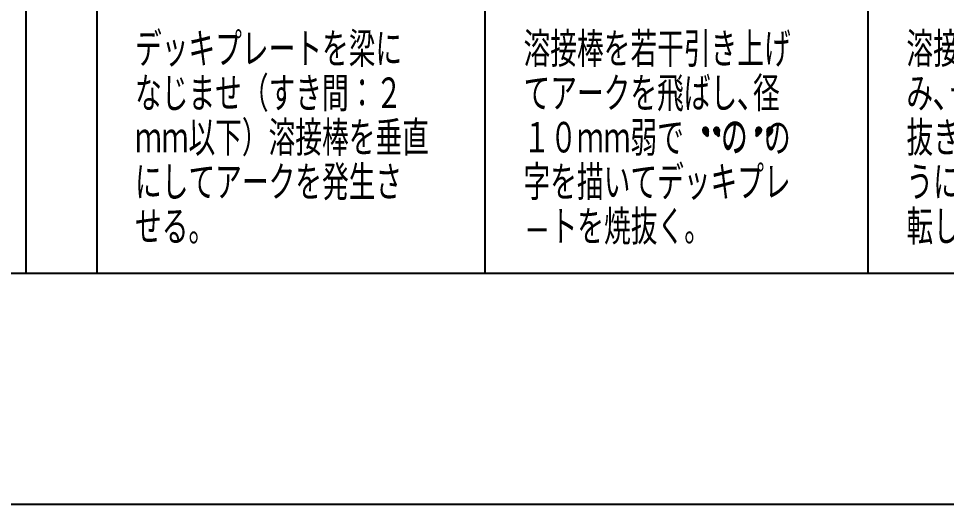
# Model space of a CAD drawing. Extents: x 4 to 588, y 3 to 416.
# Drawn here: x 148.9 to 229.1, y 5.8 to 47.8 of the extents above; entities that cross this region are included whole.
import ezdxf

# ---------------------------------------------------------------- set-up
doc = ezdxf.new("R2010")
doc.units = 0
doc.header["$LTSCALE"] = 0.5
doc.header["$MEASUREMENT"] = 0
doc.layers.add('M2-2-0', color=7, linetype='Continuous')
doc.styles.get("Standard").update_dxf_attribs({"font": 'txt', "width": 0.8, "height": 50, "bigfont": 'EXTFONT'})

msp = doc.modelspace()

# ---------------------------------------------------------------- linework, layer by layer
at = {"layer": 'M2-2-0', "color": 7, "linetype": 'Continuous'}
for p, q in [((149.509, 395.821), (149.509, 25.821)), ((155.641, 87.254), (155.641, 25.821)), ((189.234, 25.821), (189.234, 87.254)), ((222.339, 25.821), (222.339, 87.254)), ((208.042, 38.136), (208.479, 37.699)), ((208.242, 38.403), (208.043, 38.204)), ((208.365, 38.39), (208.056, 38.081)), ((208.058, 38.256), (208.465, 37.849)), ((208.448, 38.338), (208.099, 37.988)), ((208.112, 38.338), (208.477, 37.973)), ((208.503, 38.256), (208.152, 37.906)), ((208.195, 38.39), (208.504, 38.081)), ((208.518, 38.136), (208.215, 37.833)), ((208.474, 37.956), (208.287, 37.77)), ((208.318, 38.403), (208.517, 38.204)), ((208.466, 37.812), (208.369, 37.715)), ((209.002, 38.136), (209.439, 37.699)), ((209.202, 38.403), (209.003, 38.204)), ((209.325, 38.39), (209.016, 38.081)), ((209.018, 38.256), (209.425, 37.849)), ((209.408, 38.338), (209.059, 37.988)), ((209.072, 38.338), (209.437, 37.973)), ((209.463, 38.256), (209.112, 37.906)), ((209.155, 38.39), (209.464, 38.081)), ((209.478, 38.136), (209.175, 37.833)), ((209.434, 37.956), (209.247, 37.77)), ((209.278, 38.403), (209.477, 38.204)), ((209.426, 37.812), (209.329, 37.715)), ((212.638, 38.136), (212.941, 37.833)), ((212.838, 38.403), (212.639, 38.204)), ((212.961, 38.39), (212.652, 38.081)), ((212.654, 38.256), (213.004, 37.906)), ((213.114, 38.136), (212.677, 37.699)), ((213.044, 38.338), (212.679, 37.973)), ((212.682, 37.956), (212.869, 37.77)), ((213.099, 38.256), (212.691, 37.849)), ((212.691, 37.812), (212.787, 37.715)), ((212.708, 38.338), (213.057, 37.988)), ((212.791, 38.39), (213.1, 38.081)), ((212.914, 38.403), (213.113, 38.204)), ((213.598, 38.136), (213.901, 37.833)), ((213.798, 38.403), (213.599, 38.204)), ((213.921, 38.39), (213.612, 38.081)), ((213.614, 38.256), (213.964, 37.906)), ((214.074, 38.136), (213.637, 37.699)), ((214.004, 38.338), (213.639, 37.973)), ((213.642, 37.956), (213.829, 37.77)), ((214.059, 38.256), (213.651, 37.849)), ((213.651, 37.812), (213.747, 37.715)), ((213.668, 38.338), (214.017, 37.988)), ((213.751, 38.39), (214.06, 38.081)), ((213.874, 38.403), (214.073, 38.204)), ((208.48, 37.691), (208.461, 37.671)), ((209.44, 37.691), (209.421, 37.671)), ((212.676, 37.691), (212.695, 37.671)), ((213.636, 37.691), (213.655, 37.671)), ((3.509, 25.821), (587.509, 25.821)), ((155.641, 25.821), (289.037, 25.821)), ((587.509, 5.821), (3.509, 5.821))]:
    msp.add_line(p, q, dxfattribs=at)
for centre, radius, start, end in [((208.28, 38.166), 0.24, 0, 200.88043), ((208.722, 38.335), 0.713, 200.88043, 250.77077), ((209.21, 37.841), 0.745, 160.74638, 193.97697), ((208.28, 38.166), 0.24, 340.74638, 360), ((209.24, 38.166), 0.24, 0, 200.88043), ((209.682, 38.335), 0.713, 200.88043, 250.77077), ((210.17, 37.841), 0.745, 160.74638, 193.97697), ((209.24, 38.166), 0.24, 340.74638, 360), ((212.876, 38.166), 0.24, 339.11957, 180), ((212.876, 38.166), 0.24, 180, 199.25362), ((211.947, 37.841), 0.745, 346.02303, 19.25362), ((212.434, 38.335), 0.713, 289.22923, 339.11957), ((213.836, 38.166), 0.24, 339.11957, 180), ((213.836, 38.166), 0.24, 180, 199.25362), ((212.907, 37.841), 0.745, 346.02303, 19.25362), ((213.394, 38.335), 0.713, 289.22923, 339.11957)]:
    msp.add_arc(centre, radius, start, end, dxfattribs=at)

# ---------------------------------------------------------------- texts
at = {"layer": 'M2-2-0', "color": 7, "linetype": 'Continuous', "width": 0.7}
for s, p in [('デッキプレートを梁に', (158.953, 43.643)), ('溶接棒を若干引き上げ', (192.545, 43.643)), ('溶接棒を梁上まで押込', (225.651, 43.643)), ('なじませ（すき間：２', (158.953, 39.803)), ('てアークを飛ばし､径', (192.545, 39.803)), ('み､デッキプレート焼', (225.651, 39.803)), ('ｍｍ以下）溶接棒を垂直', (158.953, 35.963)), ('１０ｍｍ弱で\u3000\u3000\u3000の', (192.545, 35.963)), ('の', (209.618, 36.086)), ('の', (209.618, 36.038)), ('の', (209.618, 35.99)), ('抜きの内側をなぞるよ', (225.651, 35.963)), ('にしてアークを発生さ', (158.953, 32.123)), ('字を描いてデッキプレ', (192.545, 32.123)), ('うに円中央へ２～３回', (225.651, 32.123)), ('せる。', (158.953, 28.283)), ('-トを焼抜く。', (192.545, 28.283)), ('転しながら運棒する。', (225.651, 28.283))]:
    msp.add_text(s, height=3, dxfattribs=at).set_placement(p)

doc.saveas('drawing.dxf')
